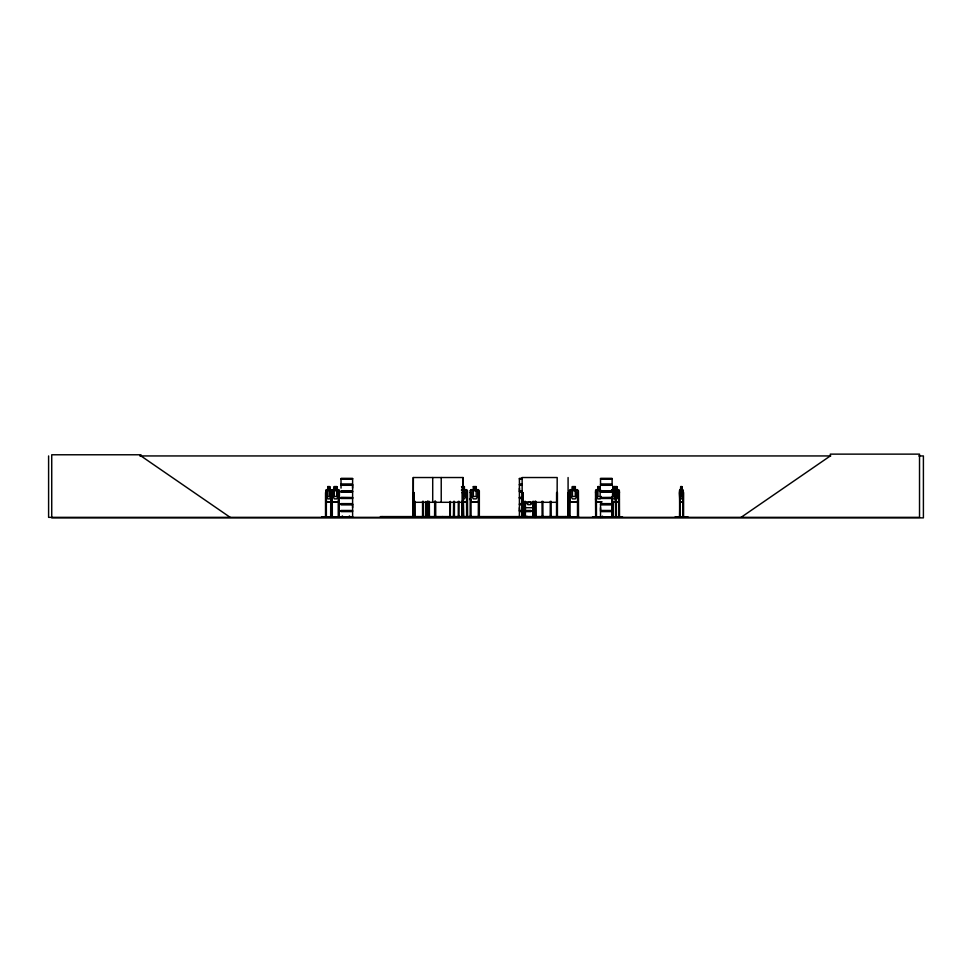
<?xml version="1.0" encoding="UTF-8"?>
<svg xmlns="http://www.w3.org/2000/svg" width="972" height="972" viewBox="0 0 972 972"><rect width="100%" height="100%" fill="white"/><g stroke="black" fill="none" stroke-linecap="round" stroke-linejoin="round"><path stroke-width="1.46" d="M352.605 507.627L352.605 504.772L341.026 504.772M352.605 488.138L352.605 485.295L341.026 485.295L341.038 488.138M531.004 510.47L519.413 510.47L519.425 507.627M522.316 490.982L519.413 490.982L519.425 488.138M612.117 510.47L600.526 510.47L600.538 507.627M408.726 516.885L437.947 516.885M467.933 516.885L454.568 516.703M563.602 516.885L577.404 516.703M340.917 497.749L352.629 497.858M682.806 501.929L683.304 498.891L682.903 501.929L679.793 501.929M615.385 501.831L615.993 498.903L615.422 501.929M675.333 517.226L687.726 516.885L675.309 517.286M683.571 517.335L683.595 492.585L682.939 492.585L682.903 517.347M607.67 517.274L622.493 516.885L599.797 517.347M615.896 517.274L615.385 489.742M326.495 501.929L325.887 498.891L326.41 501.929L330.99 501.929L331.573 498.891L332.424 501.929M330.99 501.929L331.646 490.714L332.497 489.742L338.463 489.742M335.133 517.286L321.951 517.226L352.362 517.274M618.459 501.831L619.237 498.891M619.383 498.903L618.508 501.929L612.093 501.929M331.573 498.903L332.375 501.929L338.535 501.929L339.337 498.891M338.535 501.929L339.422 498.903L339.374 490.714L338.45 489.645M518.829 517.274L531.016 517.116M525.159 517.298L525.123 516.582M525.366 516.448L525.366 517.347L525.463 501.321M592.507 517.286L605.775 517.286M592.556 516.885L598.497 517.347M598.424 517.274L592.556 517.226M467.471 498.903L466.426 501.929L463.571 501.929M533.798 504.687L532.753 507.712L525.597 507.712L524.649 504.687M578.437 498.903L577.392 501.929L570.236 501.929L569.288 498.903M339.119 517.286L339.277 490.763L338.414 489.742M679.902 489.645L679.489 517.335M527.881 516.885L527.541 517.347M611.655 490.726L612.105 489.645L615.495 489.645M611.704 490.775L612.202 489.645M453.414 517.286L453.632 501.321M469.962 517.274L470.047 516.448M569.057 517.274L569.142 516.448M526.642 503.338L527.589 503.63L528.707 501.637M616.892 498.891L618.058 496.449L618.058 490.763L616.892 489.742L616.892 486.693L613.125 486.693M601.316 496.449L600.137 498.891L597.938 498.891L596.759 496.449L596.759 490.763L597.938 489.742L597.926 486.595L600.283 486.595L600.198 489.742L601.316 490.763M325.79 517.347L325.814 490.726L326.434 489.645L327.819 489.645L327.734 486.595L329.727 486.595L330.626 496.449L329.666 498.891L327.88 498.891L326.92 496.449L326.92 490.763L327.88 489.742M326.118 517.347L326.507 489.645M464.324 498.891L465.855 496.449L465.855 490.763L464.324 489.742L464.434 486.595L462.393 486.595M532.17 502.232L530.651 504.675L527.796 504.675L526.277 502.232M612.275 490.726L613.016 489.645M614.486 486.595L615.155 496.449L614.45 498.891L613.125 498.891L612.409 496.449L613.077 486.595L617.038 486.595M612.409 490.763L613.125 489.742M331.561 517.347L331.561 490.714L332.448 489.645L334.222 489.645L334.174 486.595L336.822 486.595M470.302 490.775L471.213 489.742L478.224 489.742M519.388 497.628L522.328 497.858M741.077 517.347L830.307 455.941L830.307 454.131L919.524 454.131L919.524 517.347L48.6 517.347L48.6 455.941M429.43 517.286L429.332 501.528M414.072 517.286L414.218 492.585L413.197 492.585M541.793 517.286L541.926 516.448M139.822 455.941L830.768 455.941M918.844 455.941L923.4 455.941L923.4 517.869L51.735 517.869L51.735 454.775L140.964 454.775L140.964 455.941L230.182 517.347M341.014 478.431L352.629 478.431M519.4 478.431L522.328 478.418M600.514 478.431L612.129 478.431M522.304 478.637L519.4 478.637L519.425 484.153L522.316 484.153M341.038 479.002L352.605 479.002M519.425 479.002L522.328 479.002M600.538 479.002L612.105 479.002M341.026 484.153L352.617 484.153L352.617 478.661L341.014 478.637L341.038 484.153M340.953 484.542L352.702 484.542M519.34 484.542L522.268 484.542M600.441 484.542L612.19 484.542M340.953 484.894L352.702 484.894M519.34 484.894L522.268 484.894M600.441 484.894L612.19 484.894M522.316 485.295L519.413 485.295L519.413 490.982M600.526 485.295L612.117 485.295M681.919 486.693L682.563 496.449L681.919 498.891L680.728 498.891L680.084 496.449L680.679 486.595L682.052 486.595L682.016 489.742M327.795 486.693L329.666 486.693M461.481 486.693L464.324 486.693M473.352 486.693L476.195 486.693L476.195 489.742L477.726 490.763L477.726 496.449L476.195 498.891L473.352 498.891L471.833 496.449L471.833 490.763L473.352 489.742L473.255 486.595L476.292 486.595L476.292 489.645L478.273 489.645L479.342 490.714L479.342 517.347M575.29 486.693L572.447 486.693L572.447 489.742L570.916 490.763L570.916 496.449L572.447 498.891L575.29 498.891L576.809 496.449L576.809 490.763L575.29 489.742L575.388 486.595L572.338 486.595L572.338 489.645L570.26 489.645L569.288 490.726L569.337 517.347M597.938 486.693L600.198 486.693M680.728 486.693L682.016 486.693M461.992 487.203L463.814 487.203L463.814 488.223L461.992 488.223M329.654 489.645L330.966 489.645L331.646 490.714M336.774 489.645L338.499 489.645M464.434 489.645L466.402 489.645L467.471 490.714L467.605 517.286M473.255 489.645L471.177 489.645L470.205 490.726L470.144 517.347M575.388 489.645L577.356 489.645L578.437 490.714L578.498 516.885M616.965 489.645L618.557 489.645M679.805 489.645L680.777 489.645M681.967 489.645L683.304 490.763L683.194 517.347M326.458 489.742L330.942 489.742L331.501 490.763M461.481 489.742L466.353 489.742L467.374 490.763M570.309 489.742L577.319 489.742M596.286 489.742L600.137 489.742M612.129 489.742L618.52 489.742M679.829 489.742L682.866 489.742L683.207 490.763M615.908 490.714L615.932 517.347M618.484 489.645L619.383 490.714L619.504 517.347M679.404 490.726L679.89 501.929M461.481 490.763L464.324 490.763L464.324 496.449M341.026 490.982L352.617 490.982L352.617 485.295M600.526 490.982L612.117 490.982M340.953 491.382L352.702 491.382M519.34 491.382L522.268 491.382M600.441 491.382L612.19 491.382M340.953 491.735L352.702 491.735M519.34 491.735L522.268 491.735M600.441 491.735L612.19 491.735M341.026 492.136L352.617 492.136L352.617 497.615L341.038 497.47M522.316 492.136L519.413 492.136L519.413 497.615L522.304 497.628M600.526 492.136L612.117 492.136M330.723 492.585L332.242 492.585L332.327 517.347M339.277 492.585L338.402 492.585L338.487 517.347L338.572 492.585M461.894 492.585L462.915 492.585M463.122 492.585L463.498 517.347L462.915 477.531L413.367 477.531L413.246 517.347L413.209 477.531M467.374 492.585L466.536 492.585L466.633 517.347M470.144 492.585L470.983 492.585L471.08 517.347M479.245 492.585L478.406 492.585L478.309 517.347M522.146 492.585L522.972 492.585L522.802 517.347M568.085 492.585L568.401 517.347M569.24 492.585L570.078 492.585L569.981 517.347M578.34 492.585L577.502 492.585L577.502 517.347L577.404 516.448L578.437 516.448M595.52 492.585L596.371 492.585L596.456 517.347M619.504 492.585L618.654 492.585L618.581 517.347M679.464 492.585L679.865 517.347M519.425 497.47L522.328 497.47M600.538 497.47L612.105 497.47M341.014 497.615L352.629 497.628M612.129 497.628L600.417 497.773L612.129 497.858M341.014 498.126L352.629 498.15L352.605 503.63L341.026 503.63M522.304 498.15L519.4 498.114L519.425 503.63L525.208 503.63M600.514 498.126L612.129 498.126M341.038 498.478L352.605 498.478M519.425 498.478L522.328 498.478M600.538 498.478L612.105 498.478M595.496 498.903L596.298 501.929L601.826 501.929M326.458 501.831L330.942 501.831M332.436 501.831L338.463 501.831M463.559 501.831L466.353 501.831M570.309 501.831L577.319 501.831M596.286 501.831L601.777 501.831M612.129 501.831L618.52 501.831M679.829 501.831L682.866 501.831M527.796 502.232L530.651 502.232M413.367 502.305L462.915 502.305M522.146 502.305L557.187 502.305M600.526 503.63L612.117 503.63M340.953 504.031L352.702 504.031M519.34 504.031L525.208 504.031M600.441 504.031L612.19 504.031M340.953 504.383L352.702 504.383M519.34 504.383L525.208 504.383M600.441 504.383L612.19 504.383M525.208 504.772L519.413 504.772L519.413 510.47M612.117 504.772L600.526 504.772L600.526 510.47M341.026 510.47L352.617 510.47L352.617 504.772M340.953 510.859L352.702 510.859M519.34 510.859L531.089 510.859M600.441 510.859L612.19 510.859M340.953 511.211L352.702 511.211M519.34 511.211L531.089 511.211M600.441 511.211L612.19 511.211M341.026 511.612L352.617 511.612L352.617 517.104L336.907 517.226L352.605 516.946M531.004 511.612L519.413 511.612L519.388 517.335M612.117 511.612L600.526 511.612L600.489 517.335M325.474 516.448L326.385 516.448L326.373 517.347L326.313 492.585L325.535 492.585L325.523 517.347M330.65 516.448L332.327 516.448M338.317 516.448L339.362 516.448L339.362 517.347M596.456 516.448L595.435 516.448L595.447 517.347M611.728 516.448L611.68 517.347L611.68 516.448L613.235 516.448M616.309 516.448L615.483 516.448L615.519 517.347L615.555 492.585L616.236 492.585L616.272 517.347M618.569 516.448L619.589 516.448L619.577 517.347M679.392 516.448L680.193 516.448M682.866 516.448L683.668 516.448M452.745 516.885L448.104 517.286M471.08 516.703L478.309 516.703M534.928 501.321L534.758 517.347L537.03 517.274L518.854 516.849L530.991 516.946M542.959 516.703L550.188 516.703M554.101 516.849L560.71 516.873M321.951 516.885L335.048 516.837M537.006 516.885L534.649 517.347M675.333 516.885L687.726 516.885M533.871 517.274L533.713 501.321L533.616 517.347M599.894 517.286L622.505 517.274M535.147 517.335L535.037 516.448M342.108 517.286L342.253 516.448M336.737 489.742L338.037 490.763L338.037 496.449L336.737 498.891L334.307 498.891L333.007 496.449L333.007 490.763L334.307 489.742L334.307 486.693L336.737 486.693L336.689 489.742L336.774 486.595M461.712 489.742L462.733 490.763L462.733 493.472M529.776 501.637L530.919 503.63L531.806 503.338M615.41 489.645L615.956 490.763M463.328 517.298L463.45 492.585M463.049 517.226L463.122 477.531M470.302 498.891L471.213 501.831L478.224 501.831L479.245 498.891L478.297 501.929L471.141 501.929L470.205 498.903M611.801 498.891L612.214 501.831M611.801 499.912L612.19 501.929M683.365 516.448L683.365 517.347M680.777 486.595L680.813 489.742M680.157 516.448L680.157 517.347L680.108 501.321M679.695 516.448L679.695 517.347M619.322 490.714L619.2 517.347M619.164 516.448L618.994 517.347M618.86 492.585L618.787 517.347M616.965 486.595L616.953 489.742M616.892 490.763L616.892 496.449M614.766 486.693L614.766 489.742M614.583 486.595L614.693 489.742M613.162 486.595L613.211 489.742M613.15 501.321L613.223 517.347M612.943 501.321L613.016 517.347M612.81 516.448L612.834 517.347M612.506 501.321L612.603 517.347M612.396 501.321L612.445 517.347M612.117 496.947L612.153 517.347L612.008 501.321M602.834 517.347L602.834 516.448L602.64 517.347M602.458 516.448L602.555 517.347M602.251 517.347L602.227 516.448L602.045 517.347M601.911 516.448L601.838 517.347M597.853 486.595L597.853 489.645L596.249 489.645L595.496 490.726L595.654 517.347M596.176 492.585L596.249 517.347M596.03 516.448L596.067 517.347M595.727 492.585L595.86 517.347M578.243 516.448L578.243 517.347M570.455 517.347L570.455 516.582L380.429 516.582L380.429 517.347M570.175 516.448L570.175 517.347M569.398 490.775L569.398 498.891M568.085 477.531L568.085 517.347M567.417 516.582L567.417 517.347M565.959 516.582L565.959 517.347M565.619 516.582L565.619 517.347M557.418 517.347L557.418 492.585L556.592 492.585L556.531 517.347M557.381 516.448L557.248 517.347M557.077 517.347L557.187 477.531L522.146 477.531L522.146 517.347L522.316 516.448M556.822 492.585L556.956 517.347M556.749 516.448L556.749 517.347M551.209 516.448L551.209 517.347L551.124 501.321M550.371 516.448L550.371 517.347M550.286 501.321L550.188 517.347M542.862 501.321L542.959 517.347M542.765 516.448L542.765 517.347M542.024 501.321L542.121 517.347M539.496 516.582L539.496 517.347M535.742 501.321L535.839 517.347M535.669 501.321L535.669 517.347M532.972 516.448L532.972 517.347M532.875 501.321L532.778 517.347M527.031 516.448L527.043 517.347L526.933 516.448M526.751 516.448L526.751 517.347M524.625 501.321L524.71 517.347M524.528 516.448L524.552 517.347M523.033 516.448L523.033 517.347M522.742 492.585L522.608 517.347M522.377 492.585L522.377 517.347M479.147 516.448L479.147 517.347M478.503 516.448L478.503 517.347M470.885 516.448L470.885 517.347M467.277 516.448L467.277 517.347M466.438 516.448L466.438 517.347M462.818 516.448L462.83 517.347M462.636 516.448L462.636 517.347M462.077 492.585L462.174 517.347M461.894 501.321L461.894 517.347L461.797 516.448M459.209 516.448L459.209 517.347M459.112 501.321L459.015 517.347M458.274 501.321L458.274 517.347L458.177 516.448M454.568 516.448L454.568 517.347M454.471 501.321L454.374 517.347M453.73 516.448L453.73 517.347M450.425 501.528L450.303 517.347M450.255 501.528L450.194 517.347M450.06 501.528L450.024 517.347M449.854 516.448L449.854 517.347M442.71 516.582L442.71 517.347M442.369 516.582L442.369 517.347M441.227 477.531L441.227 502.305M435.565 501.321L435.529 517.347M435.395 501.321L435.48 517.347M435.286 516.448L435.262 517.347M434.946 516.448L434.97 517.347M434.836 501.321L434.751 517.347M434.678 501.321L434.593 517.347M432.71 477.531L432.71 502.305M429.162 501.528L429.211 517.347M428.968 501.528L428.931 517.347M428.81 501.528L428.761 517.347M428.494 516.448L428.494 517.347M428.251 501.321L428.336 517.347M428.142 516.448L428.117 517.347M427.814 516.448L427.814 517.347L427.68 501.321M427.522 501.321L427.583 517.347M426.076 501.528L426.064 517.347M425.748 501.528L425.748 517.347M423.391 501.321L423.488 517.347M423.294 516.448L423.294 517.347M422.553 501.321L422.553 517.347L422.456 516.448M415.129 501.321L415.226 517.347M415.032 516.448L415.032 517.347M414.291 501.321L414.315 517.347M413.525 492.585L413.525 517.347M382.239 516.582L382.239 517.347M349.871 516.448L349.956 517.347M349.786 516.448L349.835 517.347M349.568 516.448L349.592 517.347M349.264 516.448L349.288 517.347M349.155 516.448L349.07 517.347M348.984 516.448L348.899 517.347M342.8 516.448L342.909 517.347M342.666 516.448L342.739 517.347M342.533 516.448L342.557 517.347M342.035 516.448L341.998 517.347L341.865 516.448M339.119 492.585L338.985 517.347M332.072 492.585L332.157 517.347M331.938 516.448L331.962 517.347M331.634 516.448L331.659 517.347M331.355 492.585L331.391 517.347M331.112 516.448L331.075 517.347M330.966 492.585L330.905 517.347M330.723 501.321L330.662 517.347M329.581 486.693L329.581 489.742M327.819 486.595L327.795 489.742M325.729 516.448L325.559 517.347M421.265 517.226L431.179 516.837L421.265 517.347M612.129 478.649L600.514 478.637L600.538 484.153L612.117 484.153L612.117 478.661M329.35 487.203L328.196 487.203L328.196 488.223L329.35 488.223L329.35 487.203M336.3 487.203L334.745 487.203L334.745 488.223L336.3 488.223L336.3 487.203M475.685 487.203L473.862 487.203L473.862 488.223L475.685 488.223L475.685 487.203M574.78 487.203L572.945 487.203L572.945 488.223L574.78 488.223L574.78 487.203M599.748 487.203L598.327 487.203L598.327 488.223L599.748 488.223L599.748 487.203M614.207 487.203L613.356 487.203L613.356 488.223L614.207 488.223L614.207 487.203M616.503 487.203L615.094 487.203L615.094 488.223L616.503 488.223L616.503 487.203M681.712 487.203L680.935 487.203L680.935 488.223L681.712 488.223L681.712 487.203M329.666 490.763L327.88 490.763L327.88 496.449L329.666 496.449L329.666 490.763M336.737 490.763L334.307 490.763L334.307 496.449L336.737 496.449L336.737 490.763M476.195 490.763L473.352 490.763L473.352 496.449L476.195 496.449L476.195 490.763M575.29 490.763L572.447 490.763L572.447 496.449L575.29 496.449L575.29 490.763M600.137 490.763L597.938 490.763L597.938 496.449L600.137 496.449L600.137 490.763M614.45 490.763L613.125 490.763L613.125 496.449L614.45 496.449L614.45 490.763M681.919 490.763L680.728 490.763L680.728 496.449L681.919 496.449L681.919 490.763"/></g></svg>
